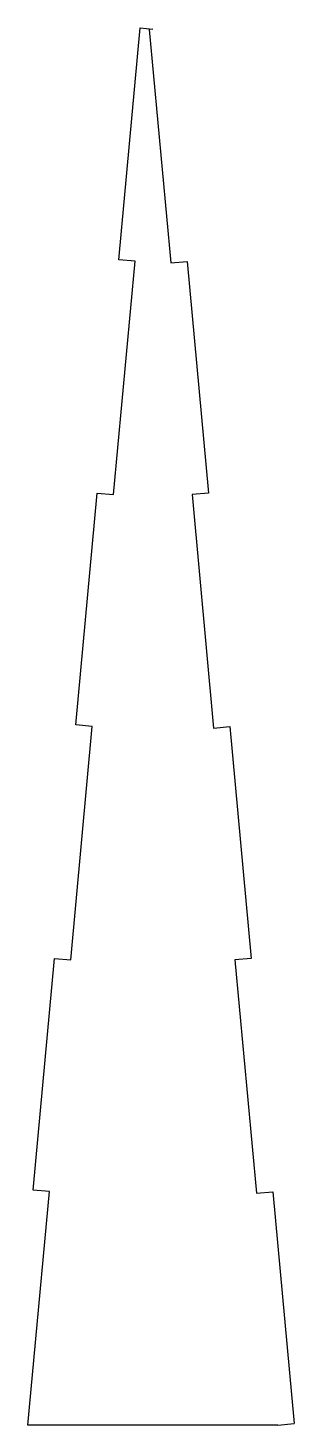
# Model space of a CAD drawing. Header units: millimetres. Extents: x -23 to 26, y 0 to 256.
import ezdxf

# ---------------------------------------------------------------- set-up
doc = ezdxf.new("R2010")
doc.units = ezdxf.units.MM

msp = doc.modelspace()

# ---------------------------------------------------------------- linework, layer by layer
at = {"color": 7, "linetype": 'Continuous', "lineweight": 25}
for p, q in [((-6.24, 213.81), (-2.33, 256.34)), ((-2.33, 256.34), (0, 256.12)), ((0, 256.12), (-0.65, 256.06)), ((-0.65, 256.06), (3.28, 213.24)), ((-7.19, 170.71), (-3.25, 213.54)), ((-3.25, 213.54), (-6.24, 213.81)), ((3.28, 213.24), (6.27, 213.51)), ((6.27, 213.51), (10.18, 170.98)), ((-14.08, 128.46), (-10.18, 170.98)), ((-10.18, 170.98), (-7.19, 170.71)), ((10.18, 170.98), (7.19, 170.71)), ((7.19, 170.71), (11.12, 127.88)), ((-15.03, 85.35), (-11.1, 128.18)), ((-11.1, 128.18), (-14.08, 128.46)), ((11.12, 127.88), (14.11, 128.16)), ((14.11, 128.16), (18.02, 85.63)), ((-21.93, 43.1), (-18.02, 85.63)), ((-18.02, 85.63), (-15.03, 85.35)), ((18.02, 85.63), (15.03, 85.35)), ((15.03, 85.35), (18.97, 42.53)), ((-22.88, 0), (-18.94, 42.83)), ((-18.94, 42.83), (-21.93, 43.1)), ((18.97, 42.53), (21.96, 42.8)), ((21.96, 42.8), (25.86, 0.27)), ((22.88, 0), (-22.88, 0)), ((22.88, 0), (25.86, 0.27))]:
    msp.add_line(p, q, dxfattribs=at)

doc.saveas('drawing.dxf')
